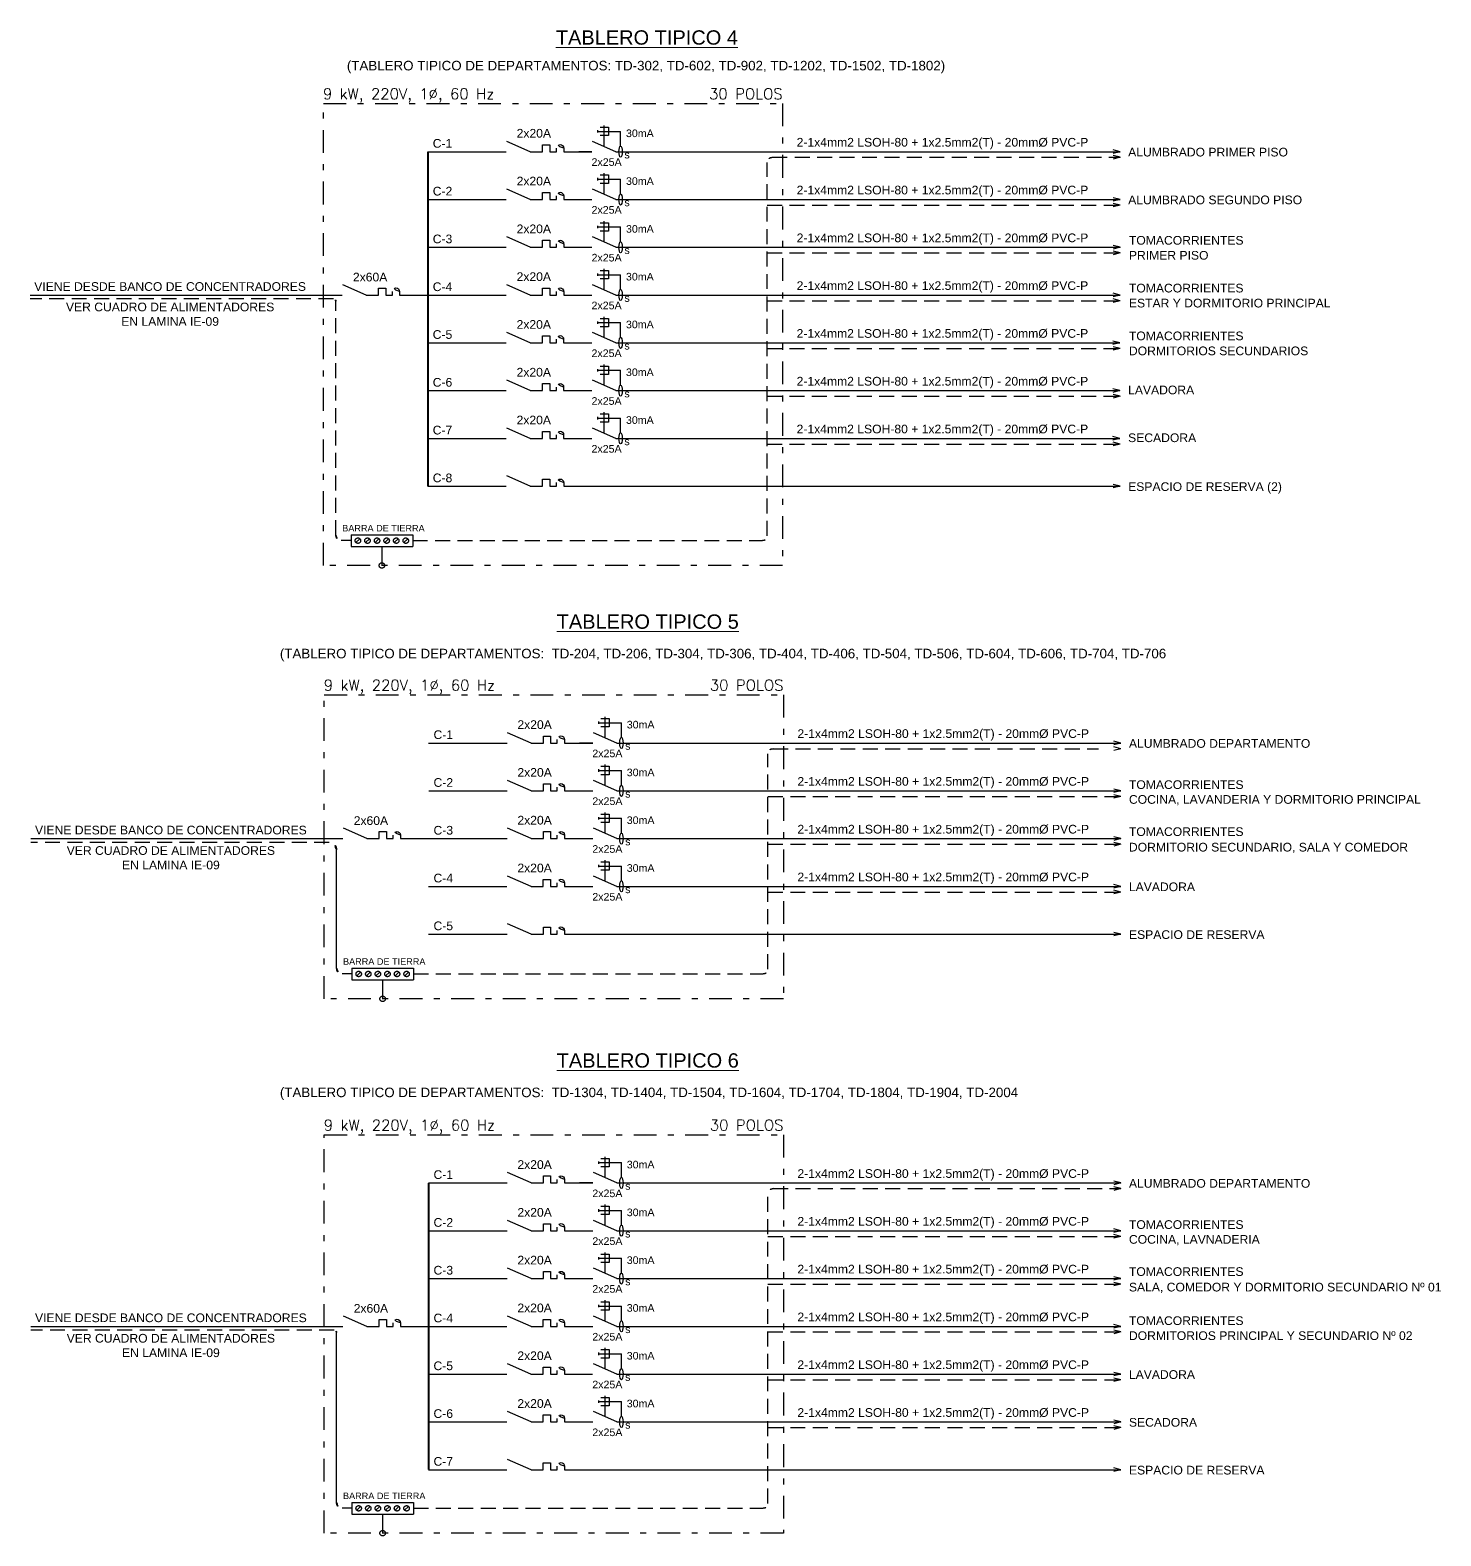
# Model space of a CAD drawing. Header units: millimetres. Extents: x 3435921466 to 3435921548, y 3277630854 to 3277630972.
# Drawn here: x 3435921499.96 to 3435921523.54, y 3277630853.64 to 3277630878.8 of the extents above; entities that cross this region are included whole.
import ezdxf
from ezdxf.enums import TextEntityAlignment as Align

# ---------------------------------------------------------------- set-up
doc = ezdxf.new("R2010")
doc.units = ezdxf.units.MM
for name, pattern in [('DASHDOT', [25.4, 12.7, -6.35, 0, -6.35]), ('HIDDEN', [0.375, 0.25, -0.125]), ('JIS_09_08', [10.75, 8, -0.55, 0.55, -0.55, 0.55, -0.55])]:
    doc.linetypes.add(name, pattern=pattern)
for name, color, linetype in [('IE-Diagrama', 7, 'Continuous'), ('IE-TIERRA', 3, 'JIS_09_08'), ('TRAZOS', 7, 'Continuous'), ('X-TIT', 6, 'Continuous')]:
    doc.layers.add(name, color=color, linetype=linetype)
doc.styles.add('GMI', font='romans.shx', dxfattribs={"width": 0.75})
doc.styles.add('TEXT-0.10', font='arial.ttf', dxfattribs={"height": 0.1})
doc.styles.add('TEXT-0.20', font='arial.ttf', dxfattribs={"height": 0.18})

# ---------------------------------------------------------------- blocks, each defined once
blk = doc.blocks.new('CM2')
for p, q in [((0, 0), (-0.431, 0.19)), ((0, 0), (0.227, 0)), ((0.227, 0.129), (0.36, 0.129)), ((0.227, 0.129), (0.36, 0.129)), ((0.227, 0), (0.227, 0.129)), ((0.227, 0), (0.227, 0.129)), ((0.36, 0.129), (0.36, 0)), ((0.36, 0.129), (0.36, 0)), ((0.483, 0), (0.483, 0.066)), ((0.483, 0), (0.483, 0.066)), ((0.616, 0.066), (0.616, 0)), ((0.616, 0.066), (0.616, 0)), ((0.36, 0), (0.483, 0)), ((0.36, 0), (0.483, 0)), ((0.616, 0), (1.136, 0))]:
    blk.add_line(p, q)
at = {"lineweight": 0, "const_width": 0.0175}
for points in [[(-0.375, 0.067), (-0.509, -0.067)], [(-0.375, -0.067), (-0.509, 0.067)]]:
    blk.add_lwpolyline(points, dxfattribs=at)
blk.add_arc((0.549, 0.066), 0.0664, 0, 180)
blk.add_arc((0.549, 0.066), 0.0664, 0, 180)
blk = doc.blocks.new('DIFERE')
blk.add_line((0.111, 0.351), (0.111, 0.396))
at = {"linetype": 'HIDDEN', "ltscale": 0.5}
for p in [(0.111, 0.374), (0.528, 0.102)]:
    blk.add_line(p, (0.528, 0.374), dxfattribs=at)
at = {"color": 0, "linetype": 'HIDDEN', "ltscale": 0.5}
blk.add_line((0.227, 0.095), (0.227, 0.482), dxfattribs=at)
at = {"color": 0}
for q in [(0.012, 0.19), (0.614, 0)]:
    blk.add_line((0.442, 0), q, dxfattribs=at)
blk.add_lwpolyline([(0.15, 0.451), (0.304, 0.451), (0.304, 0.297), (0.15, 0.297)], close=True)
at = {"lineweight": 0, "const_width": 0.0175}
for points in [[(0.067, 0.067), (-0.067, -0.067)], [(0.067, -0.067), (-0.067, 0.067)]]:
    blk.add_lwpolyline(points, dxfattribs=at)
blk.add_ellipse((0.528, 0), major_axis=(0, 0.102), ratio=0.305651)

msp = doc.modelspace()

# ---------------------------------------------------------------- hatches: boundary and pattern name
at = {"layer": 'IE-Diagrama', "linetype": 'DASHDOT', "ltscale": 0.5}
msp.add_hatch(color=3, dxfattribs=at).paths.add_polyline_path([(3435921505.893811, 3277630862.61172, 1), (3435921505.803036, 3277630862.61172, 1)])
at = {"layer": 'IE-TIERRA', "linetype": 'HIDDEN'}
for points in [[(3435921505.880501, 3277630869.852764, 1), (3435921505.789726, 3277630869.852764, 1)], [(3435921505.893464, 3277630853.68255, 1), (3435921505.802688, 3277630853.68255, 1)]]:
    msp.add_hatch(color=13, dxfattribs=at).paths.add_polyline_path(points)

# ---------------------------------------------------------------- linework, layer by layer
at = {"layer": 'IE-Diagrama'}
for p, q in [((3435921506.604362, 3277630876.767524), (3435921507.914218, 3277630876.767524)), ((3435921509.346823, 3277630876.767524), (3435921509.127234, 3277630876.767524)), ((3435921509.904225, 3277630876.767524), (3435921518.172944, 3277630876.767524)), ((3435921518.172942, 3277630876.767524), (3435921518.056166, 3277630876.797136)), ((3435921518.172942, 3277630876.767524), (3435921518.056166, 3277630876.737912)), ((3435921506.604876, 3277630875.968925), (3435921507.914401, 3277630875.968925)), ((3435921509.748374, 3277630875.968925), (3435921518.173457, 3277630875.968925)), ((3435921518.173457, 3277630875.968925), (3435921518.056681, 3277630875.998538)), ((3435921518.173457, 3277630875.968925), (3435921518.056681, 3277630875.939313)), ((3435921518.173109, 3277630875.170326), (3435921518.056333, 3277630875.199938)), ((3435921506.604528, 3277630875.170326), (3435921507.914053, 3277630875.170326)), ((3435921509.748374, 3277630875.170326), (3435921518.173111, 3277630875.170326)), ((3435921518.173109, 3277630875.170326), (3435921518.056333, 3277630875.140714)), ((3435921499.955884, 3277630874.371726), (3435921505.171636, 3277630874.371726)), ((3435921506.604181, 3277630874.371726), (3435921507.913705, 3277630874.371726)), ((3435921509.748025, 3277630874.371726), (3435921518.17276, 3277630874.371726)), ((3435921518.172761, 3277630874.371726), (3435921518.055984, 3277630874.401338)), ((3435921518.172761, 3277630874.371726), (3435921518.055984, 3277630874.342113)), ((3435921506.603833, 3277630873.573126), (3435921507.913357, 3277630873.573126)), ((3435921509.747677, 3277630873.573126), (3435921518.172412, 3277630873.573126)), ((3435921518.172413, 3277630873.573126), (3435921518.055637, 3277630873.602738)), ((3435921518.172413, 3277630873.573126), (3435921518.055637, 3277630873.543513)), ((3435921506.603833, 3277630872.774526), (3435921507.913357, 3277630872.774526)), ((3435921509.747677, 3277630872.774526), (3435921518.172412, 3277630872.774526)), ((3435921518.172413, 3277630872.774526), (3435921518.055637, 3277630872.804138)), ((3435921518.172413, 3277630872.774526), (3435921518.055637, 3277630872.744914)), ((3435921506.603833, 3277630871.975926), (3435921507.913357, 3277630871.975926)), ((3435921509.747677, 3277630871.975926), (3435921518.172412, 3277630871.975926)), ((3435921518.172413, 3277630871.975926), (3435921518.055637, 3277630872.005538)), ((3435921518.172413, 3277630871.975926), (3435921518.055637, 3277630871.946314)), ((3435921506.60418, 3277630871.177327), (3435921507.913705, 3277630871.177327)), ((3435921509.34631, 3277630871.177327), (3435921518.172762, 3277630871.177327)), ((3435921518.172761, 3277630871.177327), (3435921518.055984, 3277630871.206939)), ((3435921518.172761, 3277630871.177327), (3435921518.055984, 3277630871.147715)), ((3435921518.185905, 3277630866.886136), (3435921518.069128, 3277630866.915748)), ((3435921506.617324, 3277630866.886136), (3435921507.927181, 3277630866.886136)), ((3435921509.359786, 3277630866.886136), (3435921509.140196, 3277630866.886136)), ((3435921509.917187, 3277630866.886136), (3435921518.185904, 3277630866.886136)), ((3435921518.185905, 3277630866.886136), (3435921518.069128, 3277630866.856524)), ((3435921506.617838, 3277630866.087537), (3435921507.927363, 3277630866.087537)), ((3435921509.761336, 3277630866.087537), (3435921518.186419, 3277630866.087538)), ((3435921518.186419, 3277630866.087537), (3435921518.069643, 3277630866.11715)), ((3435921518.186419, 3277630866.087537), (3435921518.069643, 3277630866.057925)), ((3435921499.968966, 3277630865.288937), (3435921505.184719, 3277630865.288937)), ((3435921506.61749, 3277630865.288937), (3435921507.927015, 3277630865.288937)), ((3435921509.761336, 3277630865.288937), (3435921518.186069, 3277630865.288937)), ((3435921518.186071, 3277630865.288937), (3435921518.069295, 3277630865.31855)), ((3435921518.186071, 3277630865.288937), (3435921518.069295, 3277630865.259325)), ((3435921506.617143, 3277630864.490337), (3435921507.926667, 3277630864.490337)), ((3435921509.760988, 3277630864.490337), (3435921518.185724, 3277630864.490337)), ((3435921518.185723, 3277630864.490337), (3435921518.068947, 3277630864.519949)), ((3435921518.185723, 3277630864.490337), (3435921518.068947, 3277630864.460725)), ((3435921506.61749, 3277630863.691739), (3435921507.927015, 3277630863.691739)), ((3435921509.35962, 3277630863.691739), (3435921518.186068, 3277630863.691739)), ((3435921518.18607, 3277630863.691739), (3435921518.069294, 3277630863.721351)), ((3435921518.18607, 3277630863.691739), (3435921518.069294, 3277630863.662127)), ((3435921506.617324, 3277630859.534499), (3435921507.927181, 3277630859.534499)), ((3435921509.359786, 3277630859.534499), (3435921509.140196, 3277630859.534499)), ((3435921509.917187, 3277630859.534499), (3435921518.185905, 3277630859.534499)), ((3435921518.185905, 3277630859.534499), (3435921518.069128, 3277630859.564112)), ((3435921518.185905, 3277630859.534499), (3435921518.069128, 3277630859.504887)), ((3435921506.617838, 3277630858.735901), (3435921507.927363, 3277630858.735901)), ((3435921509.761336, 3277630858.735901), (3435921518.18642, 3277630858.735901)), ((3435921518.186419, 3277630858.735901), (3435921518.069643, 3277630858.765513)), ((3435921518.186419, 3277630858.735901), (3435921518.069643, 3277630858.706288)), ((3435921506.61749, 3277630857.937301), (3435921507.927015, 3277630857.937301)), ((3435921509.761336, 3277630857.937301), (3435921518.186071, 3277630857.937301)), ((3435921518.186071, 3277630857.937301), (3435921518.069295, 3277630857.966913)), ((3435921518.186071, 3277630857.937301), (3435921518.069295, 3277630857.907689)), ((3435921499.968845, 3277630857.138701), (3435921505.184598, 3277630857.138701)), ((3435921506.617143, 3277630857.138701), (3435921507.926667, 3277630857.138701)), ((3435921509.760988, 3277630857.138701), (3435921518.185725, 3277630857.138701)), ((3435921518.185723, 3277630857.138701), (3435921518.068947, 3277630857.168313)), ((3435921518.185723, 3277630857.138701), (3435921518.068947, 3277630857.109089)), ((3435921506.616795, 3277630856.340101), (3435921507.92632, 3277630856.340101)), ((3435921509.76064, 3277630856.340101), (3435921518.185376, 3277630856.3401)), ((3435921518.185375, 3277630856.340101), (3435921518.068599, 3277630856.369713)), ((3435921518.185375, 3277630856.340101), (3435921518.068599, 3277630856.310489)), ((3435921506.617142, 3277630855.541501), (3435921507.926667, 3277630855.541501)), ((3435921509.760987, 3277630855.541501), (3435921518.185722, 3277630855.541501)), ((3435921518.185723, 3277630855.541501), (3435921518.068947, 3277630855.571114)), ((3435921518.185723, 3277630855.541501), (3435921518.068947, 3277630855.511889)), ((3435921506.617142, 3277630854.742902), (3435921507.926667, 3277630854.742902)), ((3435921509.359272, 3277630854.742902), (3435921518.185724, 3277630854.742902)), ((3435921518.185723, 3277630854.742902), (3435921518.068947, 3277630854.772514)), ((3435921518.185723, 3277630854.742902), (3435921518.068947, 3277630854.713289))]:
    msp.add_line(p, q, dxfattribs=at)
at = {"layer": 'IE-Diagrama', "color": 1, "linetype": 'Continuous', "const_width": 0.034165}
for points in [[(3435921506.604362, 3277630876.767524), (3435921506.60415, 3277630871.177327)], [(3435921506.617324, 3277630866.886136), (3435921506.617457, 3277630863.69174)], [(3435921506.617324, 3277630859.534499), (3435921506.617142, 3277630854.742902)]]:
    msp.add_lwpolyline(points, dxfattribs=at)
at = {"layer": 'IE-Diagrama', "color": 3, "linetype": 'DASHDOT', "ltscale": 0.5}
msp.add_circle((3435921505.848423, 3277630862.61172), 0.045388, dxfattribs=at)
at = {"layer": 'IE-TIERRA', "color": 13, "linetype": 'HIDDEN'}
for p, q in [((3435921512.275445, 3277630870.348448), (3435921512.275489, 3277630876.587728)), ((3435921512.360901, 3277630876.67314), (3435921518.174531, 3277630876.67314)), ((3435921518.17453, 3277630876.67314), (3435921518.057754, 3277630876.702752)), ((3435921518.17453, 3277630876.67314), (3435921518.057754, 3277630876.643528)), ((3435921518.173889, 3277630875.874541), (3435921518.057113, 3277630875.904153)), ((3435921518.173889, 3277630875.874541), (3435921518.057113, 3277630875.844929)), ((3435921518.173706, 3277630875.075941), (3435921518.05693, 3277630875.105554)), ((3435921518.173706, 3277630875.075941), (3435921518.05693, 3277630875.046329)), ((3435921505.02561, 3277630874.308956), (3435921499.955884, 3277630874.308956)), ((3435921505.066219, 3277630870.358532), (3435921505.065944, 3277630874.268626)), ((3435921518.173358, 3277630874.277341), (3435921518.056582, 3277630874.306953)), ((3435921518.173358, 3277630874.277341), (3435921518.056582, 3277630874.247729)), ((3435921518.173011, 3277630873.478741), (3435921518.056234, 3277630873.508353)), ((3435921518.173011, 3277630873.478741), (3435921518.056234, 3277630873.449129)), ((3435921518.173011, 3277630872.680141), (3435921518.056234, 3277630872.709754)), ((3435921518.173011, 3277630872.680141), (3435921518.056234, 3277630872.650529)), ((3435921518.173011, 3277630871.881542), (3435921518.056234, 3277630871.911154)), ((3435921518.173011, 3277630871.881542), (3435921518.056234, 3277630871.85193)), ((3435921505.320052, 3277630870.267782), (3435921505.156969, 3277630870.267782)), ((3435921505.320052, 3277630870.365304), (3435921505.320052, 3277630870.170259)), ((3435921505.320052, 3277630870.365304), (3435921506.350175, 3277630870.365304)), ((3435921505.320052, 3277630870.170259), (3435921506.350175, 3277630870.170259)), ((3435921505.466886, 3277630870.299876), (3435921505.402699, 3277630870.235688)), ((3435921505.627015, 3277630870.299876), (3435921505.562827, 3277630870.235688)), ((3435921505.787143, 3277630870.299876), (3435921505.722955, 3277630870.235688)), ((3435921505.835114, 3277630870.170259), (3435921505.835114, 3277630869.852764)), ((3435921505.947272, 3277630870.299876), (3435921505.883084, 3277630870.235688)), ((3435921506.1074, 3277630870.299876), (3435921506.043212, 3277630870.235688)), ((3435921506.267529, 3277630870.299876), (3435921506.203341, 3277630870.235688)), ((3435921506.350175, 3277630870.365304), (3435921506.350175, 3277630870.170259)), ((3435921506.350175, 3277630870.267782), (3435921512.194779, 3277630870.267782)), ((3435921512.288756, 3277630863.107404), (3435921512.288452, 3277630866.706339)), ((3435921512.373864, 3277630866.791751), (3435921517.813696, 3277630866.791751)), ((3435921518.187492, 3277630866.791751), (3435921518.070716, 3277630866.821363)), ((3435921518.187492, 3277630866.791751), (3435921518.070716, 3277630866.762139)), ((3435921518.186852, 3277630865.993153), (3435921518.070075, 3277630866.022765)), ((3435921518.186852, 3277630865.993153), (3435921518.070075, 3277630865.963541)), ((3435921504.955143, 3277630865.226167), (3435921499.968966, 3277630865.226167)), ((3435921518.186668, 3277630865.194553), (3435921518.069892, 3277630865.224165)), ((3435921518.186668, 3277630865.194553), (3435921518.069892, 3277630865.16494)), ((3435921505.079514, 3277630863.117487), (3435921505.078841, 3277630865.10261)), ((3435921518.18632, 3277630864.395953), (3435921518.069544, 3277630864.425565)), ((3435921518.18632, 3277630864.395953), (3435921518.069544, 3277630864.36634)), ((3435921505.333362, 3277630863.12426), (3435921505.333362, 3277630862.929215)), ((3435921505.333362, 3277630863.12426), (3435921506.363485, 3277630863.12426)), ((3435921506.363485, 3277630863.12426), (3435921506.363485, 3277630862.929215)), ((3435921505.333347, 3277630863.026738), (3435921505.170265, 3277630863.026738)), ((3435921505.333362, 3277630862.929215), (3435921506.363485, 3277630862.929215)), ((3435921505.480196, 3277630863.058832), (3435921505.416008, 3277630862.994644)), ((3435921505.640325, 3277630863.058832), (3435921505.576137, 3277630862.994644)), ((3435921505.800453, 3277630863.058832), (3435921505.736266, 3277630862.994644)), ((3435921505.848423, 3277630862.929215), (3435921505.848423, 3277630862.61172)), ((3435921505.960582, 3277630863.058832), (3435921505.896394, 3277630862.994644)), ((3435921506.12071, 3277630863.058832), (3435921506.056522, 3277630862.994644)), ((3435921506.280838, 3277630863.058832), (3435921506.216651, 3277630862.994644)), ((3435921506.363485, 3277630863.026738), (3435921512.208089, 3277630863.026738)), ((3435921518.187492, 3277630859.440115), (3435921518.070716, 3277630859.469727)), ((3435921518.187492, 3277630859.440115), (3435921518.070716, 3277630859.410502)), ((3435921518.186852, 3277630858.641516), (3435921518.070075, 3277630858.671128)), ((3435921518.186852, 3277630858.641516), (3435921518.070075, 3277630858.611904)), ((3435921518.186668, 3277630857.842916), (3435921518.069892, 3277630857.872529)), ((3435921518.186668, 3277630857.842916), (3435921518.069892, 3277630857.813304)), ((3435921518.18632, 3277630857.044316), (3435921518.069544, 3277630857.073929)), ((3435921518.18632, 3277630857.044316), (3435921518.069544, 3277630857.014704)), ((3435921518.185973, 3277630856.245716), (3435921518.069197, 3277630856.275329)), ((3435921518.185973, 3277630856.245716), (3435921518.069197, 3277630856.216104)), ((3435921518.18632, 3277630855.447117), (3435921518.069544, 3277630855.476729)), ((3435921518.18632, 3277630855.447117), (3435921518.069544, 3277630855.417504)), ((3435921505.333014, 3277630854.195091), (3435921505.333014, 3277630854.000046)), ((3435921505.333014, 3277630854.195091), (3435921506.363138, 3277630854.195091)), ((3435921505.479848, 3277630854.129663), (3435921505.415661, 3277630854.065475)), ((3435921505.639977, 3277630854.129663), (3435921505.575789, 3277630854.065475)), ((3435921505.800106, 3277630854.129663), (3435921505.735918, 3277630854.065475)), ((3435921505.960234, 3277630854.129663), (3435921505.896046, 3277630854.065475)), ((3435921506.120362, 3277630854.129663), (3435921506.056175, 3277630854.065475)), ((3435921506.28049, 3277630854.129663), (3435921506.216303, 3277630854.065475)), ((3435921506.363138, 3277630854.195091), (3435921506.363138, 3277630854.000046)), ((3435921505.333014, 3277630854.000046), (3435921506.363138, 3277630854.000046)), ((3435921505.848076, 3277630854.000046), (3435921505.848076, 3277630853.68255))]:
    msp.add_line(p, q, dxfattribs=at)
for points in [[(3435921512.275672, 3277630875.874541), (3435921518.17389, 3277630875.874541)], [(3435921512.275324, 3277630875.075941), (3435921518.173705, 3277630875.075941)], [(3435921512.274976, 3277630874.277341), (3435921518.17336, 3277630874.277341)], [(3435921512.274629, 3277630873.478741), (3435921518.173012, 3277630873.478741)], [(3435921512.274629, 3277630872.680141), (3435921518.173012, 3277630872.680141)], [(3435921512.274629, 3277630871.881542), (3435921518.173012, 3277630871.881542)], [(3435921512.288634, 3277630865.993153), (3435921518.186854, 3277630865.993153)], [(3435921512.288287, 3277630865.194553), (3435921518.186669, 3277630865.194553)], [(3435921512.287939, 3277630864.395953), (3435921518.18632, 3277630864.395953)], [(3435921512.288634, 3277630858.641516), (3435921518.186852, 3277630858.641516)], [(3435921512.288287, 3277630857.842916), (3435921518.186669, 3277630857.842916)], [(3435921512.287939, 3277630857.044316), (3435921518.18632, 3277630857.044316)], [(3435921512.287591, 3277630856.245716), (3435921518.185972, 3277630856.245716)], [(3435921512.287939, 3277630855.447117), (3435921518.18632, 3277630855.447117)]]:
    msp.add_lwpolyline(points, dxfattribs=at)
for points in [[(3435921506.363138, 3277630854.097569), (3435921512.207741, 3277630854.097569, 0.414213562), (3435921512.288408, 3277630854.178235), (3435921512.288452, 3277630859.354703, -0.414213562), (3435921512.373864, 3277630859.440115), (3435921518.187493, 3277630859.440115)], [(3435921505.333, 3277630854.097569), (3435921505.169917, 3277630854.097569, -0.414213562), (3435921505.079167, 3277630854.188318), (3435921505.078906, 3277630857.035602, 0.41418674), (3435921505.038573, 3277630857.075932), (3435921499.968845, 3277630857.075932)]]:
    msp.add_lwpolyline(points, format="xyb", dxfattribs=at)
for centre in [(3435921505.434793, 3277630870.267782), (3435921505.594921, 3277630870.267782), (3435921505.755049, 3277630870.267782), (3435921505.915178, 3277630870.267782), (3435921506.075306, 3277630870.267782), (3435921506.235435, 3277630870.267782), (3435921505.835114, 3277630869.852764), (3435921505.448102, 3277630863.026738), (3435921505.608231, 3277630863.026738), (3435921505.76836, 3277630863.026738), (3435921505.928488, 3277630863.026738), (3435921506.088616, 3277630863.026738), (3435921506.248744, 3277630863.026738), (3435921505.447754, 3277630854.097569), (3435921505.607883, 3277630854.097569), (3435921505.768012, 3277630854.097569), (3435921505.92814, 3277630854.097569), (3435921506.088269, 3277630854.097569), (3435921506.248397, 3277630854.097569), (3435921505.848076, 3277630853.68255)]:
    msp.add_circle(centre, 0.045388, dxfattribs=at)
for centre, radius, start, end in [((3435921512.360901, 3277630876.587728), 0.085412, 90, 180), ((3435921505.025611, 3277630874.268623), 0.040333, 0.0047417, 90.0006774), ((3435921505.156969, 3277630870.358531), 0.09075, 179.9996989, 269.9996989), ((3435921512.194779, 3277630870.348448), 0.080667, 270, 0), ((3435921512.373864, 3277630866.706339), 0.085412, 90, 180), ((3435921504.955063, 3277630865.10239), 0.123778, 0.1019748, 89.9629182), ((3435921505.170264, 3277630863.117488), 0.09075, 180.0003011, 270.0003011), ((3435921512.208089, 3277630863.107404), 0.080667, 270, 0)]:
    msp.add_arc(centre, radius, start, end, dxfattribs=at)
at = {"layer": 'TRAZOS', "color": 3, "linetype": 'DASHDOT', "ltscale": 0.03}
for points in [[(3435921504.859222, 3277630877.574191), (3435921512.533934, 3277630877.574191), (3435921512.533934, 3277630869.852764), (3435921504.859222, 3277630869.852764)], [(3435921504.872184, 3277630867.692802), (3435921512.547077, 3277630867.692802), (3435921512.547244, 3277630862.61172), (3435921504.872351, 3277630862.61172)], [(3435921504.872184, 3277630860.341166), (3435921512.546896, 3277630860.341166), (3435921512.546896, 3277630853.68255), (3435921504.872184, 3277630853.68255)]]:
    msp.add_lwpolyline(points, close=True, dxfattribs=at)

# ---------------------------------------------------------------- block references
at = {"layer": 'IE-Diagrama', "xscale": 0.9074997746260567, "yscale": 0.9074997746260567, "zscale": 0.9074997746260567}
for name, p in [('DIFERE', (3435921509.346823, 3277630876.767524)), ('CM2', (3435921508.315594, 3277630876.767524)), ('DIFERE', (3435921509.347006, 3277630875.968925)), ('CM2', (3435921508.315776, 3277630875.968925)), ('DIFERE', (3435921509.347006, 3277630875.170326)), ('CM2', (3435921508.315428, 3277630875.170326)), ('DIFERE', (3435921509.346658, 3277630874.371726)), ('CM2', (3435921505.573011, 3277630874.371726)), ('CM2', (3435921508.315081, 3277630874.371726)), ('DIFERE', (3435921509.34631, 3277630873.573126)), ('CM2', (3435921508.314733, 3277630873.573126)), ('DIFERE', (3435921509.34631, 3277630872.774526)), ('CM2', (3435921508.314733, 3277630872.774526)), ('DIFERE', (3435921509.34631, 3277630871.975926)), ('CM2', (3435921508.314733, 3277630871.975926)), ('CM2', (3435921508.31508, 3277630871.177327)), ('DIFERE', (3435921509.359786, 3277630866.886136)), ('CM2', (3435921508.328556, 3277630866.886136)), ('DIFERE', (3435921509.359968, 3277630866.087537)), ('CM2', (3435921508.328739, 3277630866.087537)), ('DIFERE', (3435921509.359968, 3277630865.288937)), ('CM2', (3435921505.586094, 3277630865.288937)), ('CM2', (3435921508.328391, 3277630865.288937)), ('DIFERE', (3435921509.35962, 3277630864.490337)), ('CM2', (3435921508.328043, 3277630864.490337)), ('CM2', (3435921508.328391, 3277630863.691739)), ('DIFERE', (3435921509.359786, 3277630859.534499)), ('CM2', (3435921508.328556, 3277630859.534499)), ('DIFERE', (3435921509.359968, 3277630858.735901)), ('CM2', (3435921508.328739, 3277630858.735901)), ('DIFERE', (3435921509.359968, 3277630857.937301)), ('CM2', (3435921508.328391, 3277630857.937301)), ('DIFERE', (3435921509.35962, 3277630857.138701)), ('CM2', (3435921505.585973, 3277630857.138701)), ('CM2', (3435921508.328043, 3277630857.138701)), ('DIFERE', (3435921509.359272, 3277630856.340101)), ('CM2', (3435921508.327695, 3277630856.340101)), ('DIFERE', (3435921509.35962, 3277630855.541501)), ('CM2', (3435921508.328043, 3277630855.541501)), ('CM2', (3435921508.328043, 3277630854.742902))]:
    msp.add_blockref(name, p, dxfattribs=at)

# ---------------------------------------------------------------- texts
at = {"layer": 'IE-Diagrama', "color": 0, "linetype": 'DASHDOT', "lineweight": 5, "style": 'TEXT-0.20'}
for s, height, p in [('%%UTABLERO', 0.2391529, (3435921508.742929, 3277630878.556252)), ('%%U TIPICO 4', 0.23915288, (3435921510.302479, 3277630878.556252)), ('%%UTABLERO', 0.2391529, (3435921508.757114, 3277630868.795649)), ('%%U TIPICO 5', 0.23915288, (3435921510.316665, 3277630868.795649)), ('%%UTABLERO', 0.2391529, (3435921508.757114, 3277630861.462381)), ('%%U TIPICO 6', 0.23915288, (3435921510.316665, 3277630861.462381))]:
    msp.add_text(s, height=height, dxfattribs=at).set_placement(p)
at = {"layer": 'IE-Diagrama', "color": 10, "linetype": 'DASHDOT', "lineweight": 5, "style": 'TEXT-0.20'}
for s, height, p in [('(', 0.159443, (3435921505.250464, 3277630878.126025)), ('TABLERO TIPICO DE DEPARTAMENTOS: TD-302, TD-602, TD-902, TD-1202, TD-1502, TD-1802)', 0.15944323, (3435921505.324639, 3277630878.126025)), ('(', 0.159443, (3435921504.130575, 3277630868.301546)), ('TABLERO TIPICO DE DEPARTAMENTOS:  TD-204, TD-206, TD-304, TD-306, TD-404, TD-406, TD-504, TD-506, TD-604, TD-606, TD-704, TD-706', 0.159443226, (3435921504.20475, 3277630868.301546)), ('(', 0.159443, (3435921504.130575, 3277630860.968279)), ('TABLERO TIPICO DE DEPARTAMENTOS:  TD-1304, TD-1404, TD-1504, TD-1604, TD-1704, TD-1804, TD-1904, TD-2004', 0.159443226, (3435921504.20475, 3277630860.968279))]:
    msp.add_text(s, height=height, dxfattribs=at).set_placement(p)
at = {"layer": 'IE-Diagrama', "lineweight": 0, "style": 'TEXT-0.10'}
for s, height, p in [('C-1 ', 0.1452016, (3435921506.685863, 3277630876.834052)), ('2x20A', 0.1452016, (3435921508.087838, 3277630877.002586)), ('2-1x4mm2 LSOH-80 + 1x2.5mm2(T) - 20mm%%C PVC-P', 0.14519996, (3435921512.767962, 3277630876.852278)), ('ALUMBRADO PRIMER PISO', 0.14520165, (3435921518.30917, 3277630876.687904)), ('2x20A', 0.1452016, (3435921508.08802, 3277630876.203988)), ('2-1x4mm2 LSOH-80 + 1x2.5mm2(T) - 20mm%%C PVC-P', 0.14519996, (3435921512.767962, 3277630876.053679)), ('C-2', 0.1452016, (3435921506.685863, 3277630876.035453)), ('ALUMBRADO SEGUNDO PISO', 0.14520165, (3435921518.309685, 3277630875.889306)), ('2x20A', 0.1452016, (3435921508.087673, 3277630875.405388)), ('C-3', 0.1452016, (3435921506.685862, 3277630875.236854)), ('2-1x4mm2 LSOH-80 + 1x2.5mm2(T) - 20mm%%C PVC-P', 0.14519996, (3435921512.767962, 3277630875.25508)), ('TOMACORRIENTES ', 0.14520165, (3435921518.321817, 3277630875.213974)), ('PRIMER PISO', 0.14520165, (3435921518.321817, 3277630874.963465)), ('2x60A', 0.1452016, (3435921505.351478, 3277630874.599898)), ('2x20A', 0.1452016, (3435921508.087325, 3277630874.606788)), ('C-4', 0.1452016, (3435921506.685514, 3277630874.438253)), ('2-1x4mm2 LSOH-80 + 1x2.5mm2(T) - 20mm%%C PVC-P', 0.14519996, (3435921512.767614, 3277630874.45648)), ('TOMACORRIENTES ', 0.14520165, (3435921518.321817, 3277630874.415373)), ('ESTAR Y DORMITORIO PRINCIPAL', 0.14520165, (3435921518.321817, 3277630874.164865)), ('2x20A', 0.1452016, (3435921508.086977, 3277630873.808188)), ('C-5', 0.1452016, (3435921506.685167, 3277630873.639653)), ('2-1x4mm2 LSOH-80 + 1x2.5mm2(T) - 20mm%%C PVC-P', 0.14519996, (3435921512.767266, 3277630873.65788)), ('TOMACORRIENTES ', 0.14520165, (3435921518.321817, 3277630873.616773)), ('DORMITORIOS SECUNDARIOS ', 0.14520165, (3435921518.321817, 3277630873.366264)), ('C-6', 0.1452016, (3435921506.685167, 3277630872.841053)), ('2x20A', 0.1452016, (3435921508.086977, 3277630873.009588)), ('2-1x4mm2 LSOH-80 + 1x2.5mm2(T) - 20mm%%C PVC-P', 0.14519996, (3435921512.767266, 3277630872.85928)), ('LAVADORA', 0.1452016, (3435921518.308159, 3277630872.713198)), ('C-7', 0.1452016, (3435921506.685167, 3277630872.042454)), ('2x20A', 0.1452016, (3435921508.086977, 3277630872.210989)), ('2-1x4mm2 LSOH-80 + 1x2.5mm2(T) - 20mm%%C PVC-P', 0.14519996, (3435921512.767266, 3277630872.06068)), ('SECADORA', 0.1452016, (3435921518.308159, 3277630871.914598)), ('C-8', 0.1452016, (3435921506.685514, 3277630871.243854)), ('ESPACIO DE RESERVA (2)', 0.14520165, (3435921518.309481, 3277630871.097708)), ('2x20A', 0.1452016, (3435921508.1008, 3277630867.121198)), ('C-1 ', 0.1452016, (3435921506.698824, 3277630866.952663)), ('2-1x4mm2 LSOH-80 + 1x2.5mm2(T) - 20mm%%C PVC-P', 0.14519996, (3435921512.780924, 3277630866.97089)), ('ALUMBRADO DEPARTAMENTO', 0.14520165, (3435921518.322133, 3277630866.806516)), ('2x20A', 0.1452016, (3435921508.100983, 3277630866.322599)), ('C-2', 0.1452016, (3435921506.698824, 3277630866.154065)), ('2-1x4mm2 LSOH-80 + 1x2.5mm2(T) - 20mm%%C PVC-P', 0.14519996, (3435921512.780924, 3277630866.172291)), ('TOMACORRIENTES ', 0.14520165, (3435921518.322165, 3277630866.118158)), ('COCINA, LAVANDERIA Y DORMITORIO PRINCIPAL', 0.14520165, (3435921518.322165, 3277630865.870677)), ('2x60A', 0.1452016, (3435921505.364561, 3277630865.517109)), ('2x20A', 0.1452016, (3435921508.100635, 3277630865.524)), ('C-3', 0.1452016, (3435921506.698824, 3277630865.355464)), ('2-1x4mm2 LSOH-80 + 1x2.5mm2(T) - 20mm%%C PVC-P', 0.14519996, (3435921512.780924, 3277630865.373691)), ('TOMACORRIENTES ', 0.14520165, (3435921518.321817, 3277630865.332586)), ('DORMITORIO SECUNDARIO, SALA Y COMEDOR', 0.14520165, (3435921518.321817, 3277630865.073331)), ('C-4', 0.1452016, (3435921506.698477, 3277630864.556865)), ('2x20A', 0.1452016, (3435921508.100287, 3277630864.725399)), ('2-1x4mm2 LSOH-80 + 1x2.5mm2(T) - 20mm%%C PVC-P', 0.14519996, (3435921512.780576, 3277630864.575091)), ('LAVADORA', 0.1452016, (3435921518.32147, 3277630864.410718)), ('C-5', 0.1452016, (3435921506.698824, 3277630863.758266)), ('ESPACIO DE RESERVA', 0.14520165, (3435921518.322791, 3277630863.61212)), ('2x20A', 0.1452016, (3435921508.1008, 3277630859.769562)), ('C-1 ', 0.1452016, (3435921506.698824, 3277630859.601027)), ('2-1x4mm2 LSOH-80 + 1x2.5mm2(T) - 20mm%%C PVC-P', 0.14519996, (3435921512.780924, 3277630859.619253)), ('ALUMBRADO DEPARTAMENTO', 0.14520165, (3435921518.322132, 3277630859.454879)), ('2x20A', 0.1452016, (3435921508.100983, 3277630858.970963)), ('C-2', 0.1452016, (3435921506.698824, 3277630858.802428)), ('2-1x4mm2 LSOH-80 + 1x2.5mm2(T) - 20mm%%C PVC-P', 0.14519996, (3435921512.780924, 3277630858.820655)), ('TOMACORRIENTES ', 0.14520165, (3435921518.322165, 3277630858.766522)), ('COCINA, LAVNADERIA', 0.14520165, (3435921518.322165, 3277630858.51904)), ('C-3', 0.1452016, (3435921506.698824, 3277630858.003829)), ('2x20A', 0.1452016, (3435921508.100635, 3277630858.172363)), ('2-1x4mm2 LSOH-80 + 1x2.5mm2(T) - 20mm%%C PVC-P', 0.14519996, (3435921512.780924, 3277630858.022055)), ('TOMACORRIENTES ', 0.14520165, (3435921518.321817, 3277630857.980949)), ('SALA, COMEDOR Y DORMITORIO SECUNDARIO Nº 01', 0.14520165, (3435921518.321817, 3277630857.721695)), ('2x60A', 0.1452016, (3435921505.36444, 3277630857.366873)), ('C-4', 0.1452016, (3435921506.698477, 3277630857.205228)), ('2x20A', 0.1452016, (3435921508.100287, 3277630857.373763)), ('2-1x4mm2 LSOH-80 + 1x2.5mm2(T) - 20mm%%C PVC-P', 0.14519996, (3435921512.780576, 3277630857.223454)), ('TOMACORRIENTES ', 0.14520165, (3435921518.321817, 3277630857.161005)), ('DORMITORIOS PRINCIPAL Y SECUNDARIO Nº 02', 0.14520165, (3435921518.321817, 3277630856.910496)), ('2x20A', 0.1452016, (3435921508.099939, 3277630856.575163)), ('C-5', 0.1452016, (3435921506.698129, 3277630856.406629)), ('2-1x4mm2 LSOH-80 + 1x2.5mm2(T) - 20mm%%C PVC-P', 0.14519996, (3435921512.780228, 3277630856.424855)), ('LAVADORA', 0.1452016, (3435921518.321469, 3277630856.260481)), ('2x20A', 0.1452016, (3435921508.100287, 3277630855.776564)), ('C-6', 0.1452016, (3435921506.698476, 3277630855.608028)), ('2-1x4mm2 LSOH-80 + 1x2.5mm2(T) - 20mm%%C PVC-P', 0.14519996, (3435921512.780576, 3277630855.626255)), ('SECADORA', 0.1452016, (3435921518.322165, 3277630855.461883)), ('C-7', 0.1452016, (3435921506.698476, 3277630854.809429)), ('ESPACIO DE RESERVA', 0.14520165, (3435921518.322443, 3277630854.663282))]:
    msp.add_text(s, height=height, dxfattribs=at).set_placement(p)
at = {"layer": 'IE-Diagrama', "style": 'TEXT-0.10'}
for s, height, p in [('30mA', 0.12705, (3435921509.915548, 3277630877.01131)), ('s', 0.12705, (3435921509.889163, 3277630876.65507)), ('2x25A', 0.12705, (3435921509.339922, 3277630876.530422)), ('30mA', 0.12705, (3435921509.91573, 3277630876.212711)), ('s', 0.12705, (3435921509.889345, 3277630875.856472)), ('2x25A', 0.12705, (3435921509.340106, 3277630875.731824)), ('30mA', 0.12705, (3435921509.91573, 3277630875.414112)), ('2x25A', 0.12705, (3435921509.340106, 3277630874.933224)), ('s', 0.12705, (3435921509.889345, 3277630875.057872)), ('30mA', 0.12705, (3435921509.915382, 3277630874.615512)), ('2x25A', 0.12705, (3435921509.339757, 3277630874.134624)), ('s', 0.12705, (3435921509.888998, 3277630874.259272)), ('30mA', 0.12705, (3435921509.915035, 3277630873.816912)), ('2x25A', 0.12705, (3435921509.339409, 3277630873.336023)), ('s', 0.12705, (3435921509.888649, 3277630873.460672)), ('30mA', 0.12705, (3435921509.915035, 3277630873.018312)), ('s', 0.12705, (3435921509.888649, 3277630872.662072)), ('2x25A', 0.12705, (3435921509.339409, 3277630872.537424)), ('30mA', 0.12705, (3435921509.915035, 3277630872.219712)), ('s', 0.12705, (3435921509.888649, 3277630871.863472)), ('2x25A', 0.12705, (3435921509.339409, 3277630871.738824)), ('30mA', 0.12705, (3435921509.92851, 3277630867.129922)), ('2x25A', 0.12705, (3435921509.352885, 3277630866.649034)), ('s', 0.12705, (3435921509.902125, 3277630866.773682)), ('30mA', 0.12705, (3435921509.928692, 3277630866.331323)), ('2x25A', 0.12705, (3435921509.353067, 3277630865.850435)), ('s', 0.12705, (3435921509.902307, 3277630865.975084)), ('30mA', 0.12705, (3435921509.928692, 3277630865.532723)), ('2x25A', 0.12705, (3435921509.353067, 3277630865.051835)), ('s', 0.12705, (3435921509.902307, 3277630865.176484)), ('30mA', 0.12705, (3435921509.928345, 3277630864.734123)), ('2x25A', 0.12705, (3435921509.35272, 3277630864.253235)), ('s', 0.12705, (3435921509.901959, 3277630864.377883)), ('BARRA DE TIERRA', 0.10889997, (3435921505.18594, 3277630863.180185)), ('30mA', 0.12705, (3435921509.92851, 3277630859.778285)), ('2x25A', 0.12705, (3435921509.352885, 3277630859.297397)), ('s', 0.12705, (3435921509.902125, 3277630859.422046)), ('30mA', 0.12705, (3435921509.928692, 3277630858.979687)), ('2x25A', 0.12705, (3435921509.353067, 3277630858.498798)), ('s', 0.12705, (3435921509.902307, 3277630858.623447)), ('30mA', 0.12705, (3435921509.928692, 3277630858.181087)), ('s', 0.12705, (3435921509.902307, 3277630857.824847)), ('2x25A', 0.12705, (3435921509.353067, 3277630857.700199)), ('30mA', 0.12705, (3435921509.928345, 3277630857.382487)), ('s', 0.12705, (3435921509.901959, 3277630857.026247)), ('2x25A', 0.12705, (3435921509.35272, 3277630856.901599)), ('30mA', 0.12705, (3435921509.927997, 3277630856.583887)), ('2x25A', 0.12705, (3435921509.352372, 3277630856.102999)), ('s', 0.12705, (3435921509.901612, 3277630856.227647)), ('30mA', 0.12705, (3435921509.928344, 3277630855.785287)), ('2x25A', 0.12705, (3435921509.352719, 3277630855.304399)), ('s', 0.12705, (3435921509.901959, 3277630855.429048))]:
    msp.add_text(s, height=height, dxfattribs=at).set_placement(p)
for p in [(3435921502.295829, 3277630874.441836), (3435921502.308912, 3277630865.359047), (3435921502.308791, 3277630857.208811)]:
    msp.add_text('VIENE DESDE BANCO DE CONCENTRADORES', height=0.14520165, dxfattribs=at).set_placement(p, align=Align.CENTER)
at = {"layer": 'IE-Diagrama', "char_height": 0.14520165, "width": 3.56598336, "attachment_point": 2, "style": 'TEXT-0.10'}
for insert in [(3435921502.295829, 3277630874.245204), (3435921502.308912, 3277630865.162416), (3435921502.308791, 3277630857.012179)]:
    msp.add_mtext('VER CUADRO DE ALIMENTADORES\\PEN LAMINA IE-09', dxfattribs=dict(at, insert=insert))
at = {"layer": 'IE-TIERRA', "color": 13, "linetype": 'HIDDEN', "style": 'TEXT-0.10'}
for p in [(3435921505.17263, 3277630870.42123), (3435921505.185592, 3277630854.251017)]:
    msp.add_text('BARRA DE TIERRA', height=0.10889997, dxfattribs=at).set_placement(p)
at = {"layer": 'X-TIT', "color": 2, "style": 'GMI'}
for p in [(3435921504.851508, 3277630877.643612), (3435921504.86447, 3277630867.762224), (3435921504.86447, 3277630860.410587)]:
    msp.add_text('9 kW, 220V, 1Ø, 60 Hz', height=0.1815, dxfattribs=at).set_placement(p)
for p in [(3435921512.533902, 3277630877.643612), (3435921512.546864, 3277630867.762224), (3435921512.546864, 3277630860.410587)]:
    msp.add_text('30 POLOS', height=0.1815, dxfattribs=at).set_placement(p, align=Align.RIGHT)

doc.saveas('drawing.dxf')
